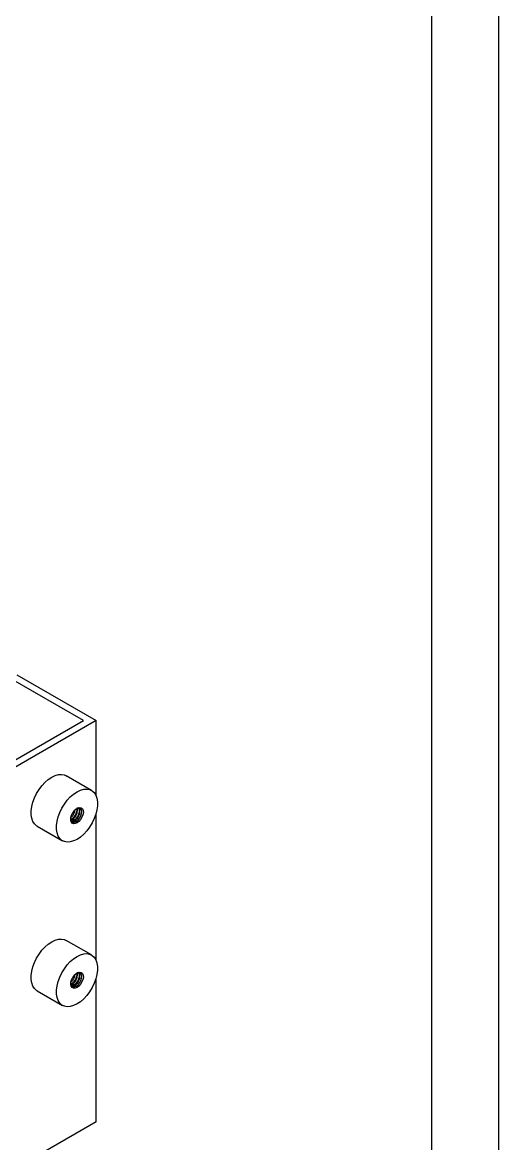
# Model space of a CAD drawing. Header units: millimetres. Extents: x -8604 to -3995, y 3123 to 6155.
# Drawn here: x -6575 to -6362, y 4801 to 5301 of the extents above; entities that cross this region are included whole.
import ezdxf

# ---------------------------------------------------------------- set-up
doc = ezdxf.new("R2010")
doc.units = ezdxf.units.MM
doc.layers.add('2细线层', color=4, linetype='Continuous')
doc.layers.add('图框层', color=7, linetype='Continuous')

msp = doc.modelspace()

# ---------------------------------------------------------------- linework, layer by layer
at = {"color": 7, "linetype": 'Continuous', "lineweight": 25}
for p, q in [((-6577.3, 5010.08), (-6541.95, 4989.67)), ((-6547.6, 4989.67), (-6580.13, 5008.45)), ((-6602.05, 4958.24), (-6547.6, 4989.67)), ((-6541.95, 4989.67), (-6602.05, 4954.98)), ((-6541.95, 4956.2), (-6541.95, 4989.67)), ((-6543.93, 4958.47), (-6555.25, 4965.01)), ((-6541.95, 4882.71), (-6541.95, 4948.03)), ((-6568.25, 4942.49), (-6556.93, 4935.96)), ((-6543.93, 4884.99), (-6555.25, 4891.52)), ((-6541.95, 4810.52), (-6541.95, 4874.54)), ((-6568.25, 4869), (-6556.93, 4862.47)), ((-6541.95, 4810.52), (-6602.05, 4775.83))]:
    msp.add_line(p, q, dxfattribs=at)
at = {"color": 7, "linetype": 'Continuous', "lineweight": 25, "flags": 128}
for points in [[(-6568.25, 4942.49), (-6568.51, 4942.65), (-6569.44, 4943.5), (-6570.16, 4944.62), (-6570.66, 4946), (-6570.91, 4947.58), (-6570.91, 4949.33), (-6570.66, 4951.21), (-6570.16, 4953.15), (-6569.44, 4955.11), (-6568.51, 4957.03), (-6567.39, 4958.86), (-6566.12, 4960.56), (-6564.73, 4962.06), (-6563.26, 4963.34), (-6561.75, 4964.36), (-6560.23, 4965.09), (-6558.76, 4965.51), (-6557.37, 4965.61), (-6556.1, 4965.38), (-6555.25, 4965.01)], [(-6550.43, 4936.6), (-6551.95, 4935.87), (-6553.42, 4935.45), (-6554.81, 4935.35), (-6556.08, 4935.58), (-6557.2, 4936.12), (-6558.13, 4936.97), (-6558.85, 4938.09), (-6559.34, 4939.47), (-6559.59, 4941.05), (-6559.59, 4942.8), (-6559.34, 4944.68), (-6558.85, 4946.62), (-6558.13, 4948.58), (-6557.2, 4950.5), (-6556.08, 4952.33), (-6554.81, 4954.03), (-6553.42, 4955.53), (-6551.95, 4956.81), (-6550.43, 4957.83), (-6548.92, 4958.56), (-6547.45, 4958.98), (-6546.06, 4959.08), (-6544.79, 4958.85), (-6543.67, 4958.31), (-6542.74, 4957.46), (-6542.01, 4956.34), (-6541.52, 4954.97), (-6541.27, 4953.38), (-6541.27, 4951.63), (-6541.52, 4949.75), (-6542.01, 4947.81), (-6542.74, 4945.85), (-6543.67, 4943.93), (-6544.79, 4942.1), (-6546.06, 4940.41), (-6547.45, 4938.9), (-6548.92, 4937.62), (-6550.43, 4936.6)], [(-6550.43, 4943.95), (-6551.27, 4943.61), (-6552.03, 4943.6), (-6552.64, 4943.9), (-6553.07, 4944.5), (-6553.25, 4945.34), (-6553.19, 4946.35), (-6552.88, 4947.43), (-6552.36, 4948.5), (-6551.66, 4949.45), (-6550.85, 4950.2), (-6550.01, 4950.69), (-6549.21, 4950.87), (-6548.51, 4950.72), (-6547.98, 4950.26), (-6547.68, 4949.53), (-6547.61, 4948.6), (-6547.8, 4947.54), (-6548.22, 4946.46), (-6548.84, 4945.44), (-6549.6, 4944.58), (-6550.43, 4943.95)], [(-6550.79, 4944.56), (-6549.98, 4945.18), (-6549.27, 4946.04), (-6548.71, 4947.05), (-6548.39, 4948.1), (-6548.32, 4949.08), (-6548.52, 4949.88), (-6548.97, 4950.41), (-6549.61, 4950.61), (-6550.38, 4950.47), (-6550.62, 4950.37)], [(-6553.26, 4945.8), (-6553.19, 4945.33), (-6552.86, 4944.66), (-6552.31, 4944.29), (-6551.59, 4944.25), (-6550.79, 4944.56)], [(-6568.25, 4869), (-6568.51, 4869.16), (-6569.44, 4870.01), (-6570.16, 4871.13), (-6570.66, 4872.51), (-6570.91, 4874.09), (-6570.91, 4875.85), (-6570.66, 4877.72), (-6570.16, 4879.66), (-6569.44, 4881.62), (-6568.51, 4883.54), (-6567.39, 4885.38), (-6566.12, 4887.07), (-6564.73, 4888.57), (-6563.26, 4889.85), (-6561.75, 4890.87), (-6560.23, 4891.6), (-6558.76, 4892.02), (-6557.37, 4892.12), (-6556.1, 4891.89), (-6555.25, 4891.52)], [(-6550.43, 4863.11), (-6551.95, 4862.38), (-6553.42, 4861.96), (-6554.81, 4861.87), (-6556.08, 4862.09), (-6557.2, 4862.63), (-6558.13, 4863.48), (-6558.85, 4864.6), (-6559.34, 4865.98), (-6559.59, 4867.56), (-6559.59, 4869.31), (-6559.34, 4871.19), (-6558.85, 4873.13), (-6558.13, 4875.09), (-6557.2, 4877.01), (-6556.08, 4878.84), (-6554.81, 4880.54), (-6553.42, 4882.04), (-6551.95, 4883.32), (-6550.43, 4884.34), (-6548.92, 4885.07), (-6547.45, 4885.49), (-6546.06, 4885.59), (-6544.79, 4885.36), (-6543.67, 4884.82), (-6542.74, 4883.98), (-6542.01, 4882.85), (-6541.52, 4881.48), (-6541.27, 4879.89), (-6541.27, 4878.14), (-6541.52, 4876.27), (-6542.01, 4874.32), (-6542.74, 4872.36), (-6543.67, 4870.44), (-6544.79, 4868.61), (-6546.06, 4866.92), (-6547.45, 4865.41), (-6548.92, 4864.13), (-6550.43, 4863.11)], [(-6550.43, 4870.46), (-6551.27, 4870.12), (-6552.03, 4870.11), (-6552.64, 4870.41), (-6553.07, 4871.01), (-6553.25, 4871.85), (-6553.19, 4872.86), (-6552.88, 4873.95), (-6552.36, 4875.01), (-6551.66, 4875.96), (-6550.85, 4876.71), (-6550.01, 4877.2), (-6549.21, 4877.38), (-6548.51, 4877.23), (-6547.98, 4876.77), (-6547.68, 4876.05), (-6547.61, 4875.11), (-6547.8, 4874.05), (-6548.22, 4872.97), (-6548.84, 4871.95), (-6549.6, 4871.09), (-6550.43, 4870.46)], [(-6550.79, 4871.07), (-6549.98, 4871.69), (-6549.27, 4872.55), (-6548.71, 4873.56), (-6548.39, 4874.61), (-6548.32, 4875.59), (-6548.52, 4876.39), (-6548.97, 4876.92), (-6549.61, 4877.12), (-6550.38, 4876.98), (-6550.62, 4876.88)], [(-6553.26, 4872.31), (-6553.19, 4871.84), (-6552.86, 4871.17), (-6552.31, 4870.8), (-6551.59, 4870.76), (-6550.79, 4871.07)]]:
    msp.add_lwpolyline(points, dxfattribs=at)
at = {"color": 7, "linetype": 'Continuous', "lineweight": 25}
for points, knots in [([(-6550.61, 4950.32), (-6550.6, 4950.26), (-6550.49, 4949.87), (-6550.66, 4948.9), (-6551.11, 4947.61), (-6551.88, 4946.48), (-6552.63, 4945.74), (-6553.06, 4945.59), (-6553.2, 4945.54)], [0, 0, 0, 0, 0.034863, 0.250694, 0.466526, 0.682357, 0.898188, 1, 1, 1, 1]), ([(-6553.13, 4946.4), (-6552.94, 4946.56), (-6552.45, 4946.96), (-6551.81, 4948.01), (-6551.37, 4949.06), (-6551.33, 4949.63), (-6551.32, 4949.79)], [0, 0, 0, 0, 0.207507, 0.538435, 0.869363, 1, 1, 1, 1]), ([(-6553.09, 4945.2), (-6552.86, 4945.28), (-6552.34, 4945.44), (-6551.49, 4946.25), (-6550.73, 4947.39), (-6550.26, 4948.69), (-6550.11, 4949.79), (-6550.26, 4950.28), (-6550.31, 4950.44)], [0, 0, 0, 0, 0.148383, 0.337568, 0.526753, 0.715937, 0.905122, 1, 1, 1, 1]), ([(-6549.77, 4950.57), (-6549.77, 4950.57), (-6549.57, 4950.35), (-6549.47, 4949.55), (-6549.57, 4948.31), (-6550.06, 4947), (-6550.82, 4945.85), (-6551.71, 4945.04), (-6552.49, 4944.67), (-6552.84, 4944.76), (-6552.95, 4944.79)], [0, 0, 0, 0, 0.000604, 0.155155, 0.309704, 0.464254, 0.618804, 0.773353, 0.927903, 1, 1, 1, 1]), ([(-6552.7, 4944.59), (-6552.54, 4944.54), (-6552.15, 4944.43), (-6551.33, 4944.82), (-6550.43, 4945.62), (-6549.67, 4946.78), (-6549.18, 4948.09), (-6549.08, 4949.34), (-6549.22, 4950.21), (-6549.5, 4950.48), (-6549.57, 4950.54)], [0, 0, 0, 0, 0.093433, 0.237116, 0.380799, 0.524482, 0.668166, 0.811849, 0.955532, 1, 1, 1, 1]), ([(-6550.61, 4876.83), (-6550.6, 4876.78), (-6550.49, 4876.39), (-6550.66, 4875.41), (-6551.11, 4874.12), (-6551.88, 4872.99), (-6552.63, 4872.25), (-6553.06, 4872.1), (-6553.2, 4872.05)], [0, 0, 0, 0, 0.034862, 0.250693, 0.466525, 0.682357, 0.898188, 1, 1, 1, 1]), ([(-6553.13, 4872.91), (-6552.94, 4873.07), (-6552.45, 4873.47), (-6551.81, 4874.52), (-6551.37, 4875.57), (-6551.33, 4876.14), (-6551.32, 4876.3)], [0, 0, 0, 0, 0.207507, 0.538436, 0.869363, 1, 1, 1, 1]), ([(-6553.09, 4871.71), (-6552.86, 4871.79), (-6552.34, 4871.96), (-6551.49, 4872.76), (-6550.73, 4873.9), (-6550.26, 4875.2), (-6550.11, 4876.3), (-6550.26, 4876.79), (-6550.31, 4876.96)], [0, 0, 0, 0, 0.148383, 0.337568, 0.526753, 0.715938, 0.905123, 1, 1, 1, 1]), ([(-6549.77, 4877.08), (-6549.77, 4877.08), (-6549.57, 4876.86), (-6549.47, 4876.06), (-6549.57, 4874.83), (-6550.06, 4873.51), (-6550.82, 4872.36), (-6551.71, 4871.56), (-6552.49, 4871.18), (-6552.84, 4871.27), (-6552.95, 4871.3)], [0, 0, 0, 0, 0.000604, 0.155154, 0.309704, 0.464254, 0.618804, 0.773353, 0.927903, 1, 1, 1, 1]), ([(-6552.7, 4871.1), (-6552.54, 4871.06), (-6552.15, 4870.95), (-6551.33, 4871.33), (-6550.43, 4872.14), (-6549.67, 4873.29), (-6549.18, 4874.6), (-6549.08, 4875.85), (-6549.22, 4876.72), (-6549.5, 4876.99), (-6549.57, 4877.06)], [0, 0, 0, 0, 0.093434, 0.237116, 0.3808, 0.524483, 0.668166, 0.811849, 0.955532, 1, 1, 1, 1])]:
    msp.add_open_spline(points, degree=3, knots=knots, dxfattribs=at)
at = {"layer": '2细线层'}
msp.add_line((-6362.15, 5806.93), (-6362.15, 4546.93), dxfattribs=at)
at = {"layer": '图框层'}
msp.add_line((-6392.15, 5776.93), (-6392.15, 4576.93), dxfattribs=at)

doc.saveas('drawing.dxf')
